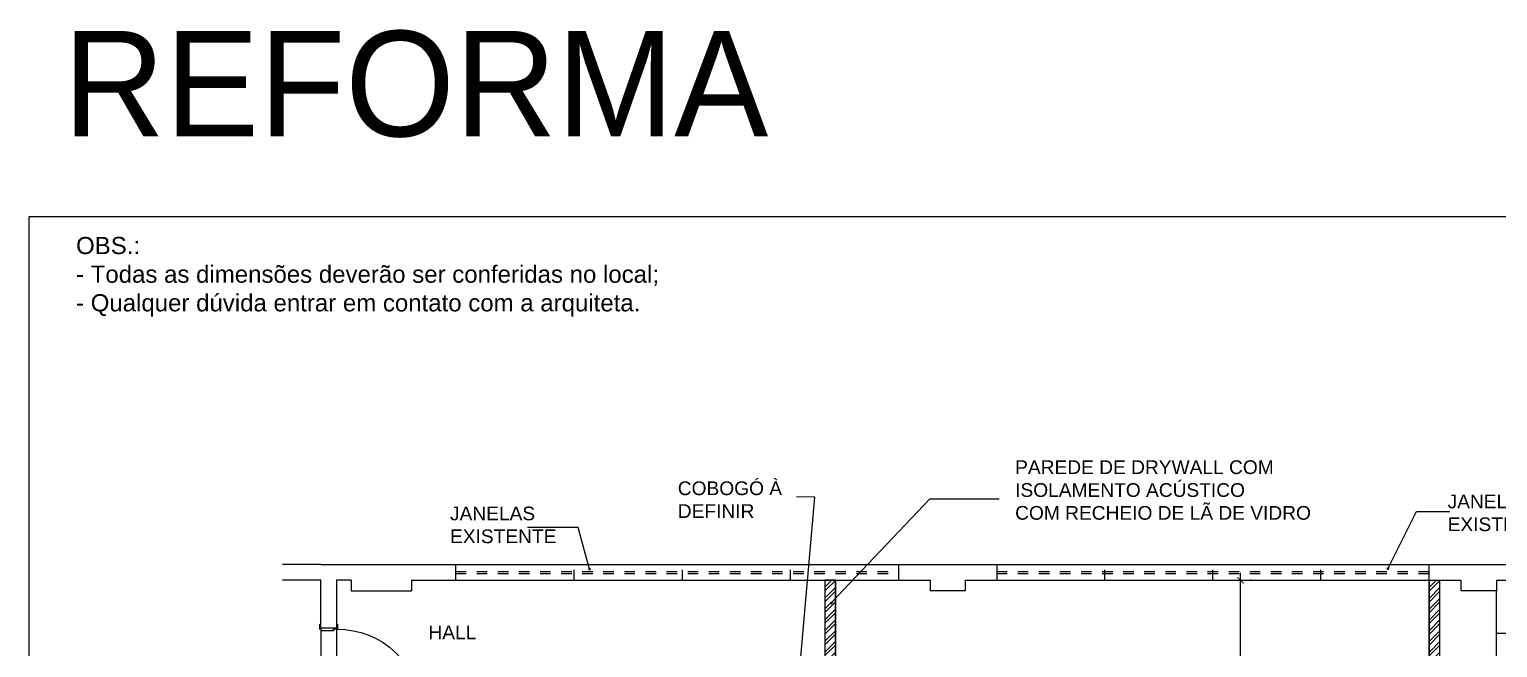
# Model space of a CAD drawing. Header units: millimetres. Extents: x 7034 to 7235, y -465 to -380.
# Drawn here: x 7061.19 to 7075.11, y -385.66 to -379.79 of the extents above; entities that cross this region are included whole.
import ezdxf

# ---------------------------------------------------------------- set-up
doc = ezdxf.new("R2010")
doc.units = ezdxf.units.MM
doc.header["$LTSCALE"] = 0.005
doc.linetypes.add('CONTINUO', pattern=[0])
doc.linetypes.add('DASHED', pattern=[19.05, 12.7, -6.35])
doc.layers.get('0').update_dxf_attribs({"linetype": 'CONTINUO'})
doc.layers.get('DEFPOINTS').update_dxf_attribs({"linetype": 'CONTINUO', "lineweight": 15})
for name, color, linetype in [('0-CONSTRUIR', 1, 'Continuous'), ('0-COTAS', 12, 'Continuous'), ('ARQ-PEITORIAL', 4, 'Continuous'), ('ARQ-TEXTO', 3, 'Continuous'), ('ARQ_ALVENARIA', 6, 'Continuous'), ('ARQ_BLK_ESQUADR', 1, 'Continuous'), ('ARQ_JANELAALTA', 150, 'DASHED'), ('ARQ_TXT_AMBIENTE', 3, 'Continuous'), ('NN_PISO', 8, 'Continuous'), ('PORTA', 2, 'Continuous')]:
    doc.layers.add(name, color=color, linetype=linetype)
doc.layers.add('0-LAYOUT', color=250, linetype='Continuous', lineweight=25)
doc.layers.add('ARQ-TXT-GER', color=250, linetype='Continuous', lineweight=25)
doc.styles.add('50', font='ARIALN.TTF', dxfattribs={"height": 0.1})
doc.styles.add('ARIAL', font='arial.ttf', dxfattribs={"height": 2.5})
doc.styles.add('ARQ', font='arial.ttf', dxfattribs={"width": 0.9})
doc.styles.add('geometric', font='')
doc.styles.get("Standard").update_dxf_attribs({"font": 'arial.ttf'})
doc.styles.get('geometric').set_extended_font_data('Geometr415 Blk BT')
doc.dimstyles.new('1-50', dxfattribs={"dimtxt": 0.12, "dimasz": 0.06, "dimexe": 0.09, "dimexo": 0.1, "dimgap": 0.03, "dimtad": 1, "dimzin": 0, "dimdsep": 46, "dimtxsty": 'ARQ', "dimblk": 'ARCHTICK', "dimcen": 0, "dimdle": 0.07, "dimclrd": 1, "dimclre": 1, "dimclrt": 7, "dimadec": 0, "dimazin": 0, "dimtm": 1e-09, "dimtfac": 1, "dimtofl": 0, "dimtmove": 2, "dimatfit": 3, "dimldrblk": 'ARCHTICK', "dimfxl": 1, "dimtolj": 1, "dimtzin": 0, "dimlwd": -1, "dimlwe": -1, "dimarcsym": 0})
doc.dimstyles.new('50', dxfattribs={"dimscale": 0, "dimtxt": 0.1, "dimasz": 0.025, "dimexe": 0.05, "dimexo": 0.05, "dimgap": 0.01, "dimtad": 1, "dimdec": 0, "dimlfac": 100, "dimzin": 0, "dimdsep": 46, "dimtxsty": '50', "dimblk": 'DOT', "dimcen": 0.02, "dimclrd": 1, "dimclre": 1, "dimclrt": 7, "dimadec": 0, "dimazin": 0, "dimtfac": 1, "dimtdec": 0, "dimtofl": 0, "dimtmove": 2, "dimatfit": 2, "dimldrblk": 'DOT', "dimfxl": 0.05, "dimtolj": 1, "dimtzin": 0, "dimlwd": -1, "dimarcsym": 0})

# ---------------------------------------------------------------- blocks, each defined once
blk = doc.blocks.new('12110333')
at = {"layer": 'PORTA', "color": 1}
for p, q in [((-0.031, 0.746), (0.008, 0.746)), ((-0.031, 0.648), (-0.031, 0.746)), ((-0.017, 0.732), (-0.017, 0.662)), ((0.008, 0.732), (-0.017, 0.732)), ((0.008, 0.774), (0.015, 0.774)), ((0.008, 0.774), (0.008, 0.704)), ((0.008, 0.704), (0.015, 0.704)), ((0.052, 0.774), (0.045, 0.774)), ((0.052, 0.704), (0.045, 0.704)), ((0.052, 0.774), (0.052, 0.704)), ((0.091, 0.746), (0.052, 0.746)), ((0.052, 0.732), (0.077, 0.732)), ((0.077, 0.732), (0.077, 0.662)), ((0.091, 0.648), (0.091, 0.746)), ((-0.017, 0.648), (-0.031, 0.648)), ((-0.017, 0.662), (-0.017, 0.648)), ((-0.017, 0.662), (-0.017, 0.662)), ((0.077, 0.662), (0.077, 0.662)), ((0.077, 0.662), (0.077, 0.648)), ((0.091, 0.648), (0.077, 0.648)), ((0.815, 0), (0.015, 0)), ((0.8, -0.15), (0.03, -0.15))]:
    blk.add_line(p, q, dxfattribs=at)
at = {"layer": 'PORTA'}
for p, q in [((-0.035, 0.005), (-0.035, 0)), ((-0.03, 0.01), (0.01, 0.01)), ((0, 0), (0.015, 0)), ((0.015, 0), (0.015, -0.03)), ((0.815, 0.005), (0.815, 0)), ((0.83, 0), (0.815, 0)), ((0.815, 0), (0.815, -0.03)), ((0.86, 0.01), (0.82, 0.01)), ((0.865, 0.005), (0.865, 0)), ((0.03, -0.03), (0.015, -0.03)), ((0.015, -0.03), (0.03, -0.03)), ((0.03, -0.03), (0.03, -0.15)), ((0.815, -0.03), (0.8, -0.03)), ((0.8, -0.03), (0.815, -0.03)), ((0.8, -0.03), (0.8, -0.15)), ((-0.035, -0.15), (-0.035, -0.15)), ((-0.035, -0.15), (-0.035, -0.155)), ((-0.03, -0.16), (0.01, -0.16)), ((0, -0.15), (0.03, -0.15)), ((0.015, -0.15), (0.015, -0.155)), ((0.83, -0.15), (0.8, -0.15)), ((0.815, -0.15), (0.815, -0.155)), ((0.86, -0.16), (0.82, -0.16)), ((0.865, -0.15), (0.865, -0.155)), ((0.865, -0.15), (0.865, -0.15))]:
    blk.add_line(p, q, dxfattribs=at)
at = {"layer": 'PORTA', "color": 3}
blk.add_lwpolyline([(0.015, 0), (0.015, 0.8), (0.045, 0.8), (0.045, 0)], close=True, dxfattribs=at)
at = {"layer": 'PORTA', "color": 1}
blk.add_arc((0.03, 0.015), 0.785, 358.9053, 88.9053, dxfattribs=at)
at = {"layer": 'PORTA'}
for centre, start, end in [((-0.03, 0.005), 90, 180), ((0.01, 0.005), 0, 90), ((0.82, 0.005), 90, 180), ((0.86, 0.005), 0, 90), ((-0.03, -0.155), 180, 270), ((0.01, -0.155), 270, 0), ((0.82, -0.155), 180, 270), ((0.86, -0.155), 270, 0)]:
    blk.add_arc(centre, 0.005, start, end, dxfattribs=at)
blk = doc.blocks.new('_DOT')
at = {"color": 0, "linetype": 'ByBlock'}
blk.add_line((-0.5, 0), (-1, 0), dxfattribs=at)
at = {"color": 0, "linetype": 'ByBlock', "const_width": 0.5}
blk.add_lwpolyline([(-0.25, 0, 1), (0.25, 0, 1)], format="xyb", close=True, dxfattribs=at)
blk = doc.blocks.new('DOT')
at = {"layer": 'ARQ-TEXTO', "color": 0, "linetype": 'ByBlock'}
blk.add_line((-0.5, 0), (-1, 0), dxfattribs=at)
at = {"layer": 'ARQ-TEXTO', "color": 0, "linetype": 'ByBlock', "const_width": 0.5}
blk.add_lwpolyline([(-0.25, 0, 1), (0.25, 0, 1)], format="xyb", close=True, dxfattribs=at)
blk = doc.blocks.new('_ArchTick')
at = {"color": 0, "linetype": 'ByBlock', "const_width": 0.15}
blk.add_lwpolyline([(-0.5, -0.5), (0.5, 0.5)], dxfattribs=at)
blk = doc.blocks.new('*D187')
at = {"layer": 'DEFPOINTS', "color": 0, "transparency": 16777216}
for p in [(7072.672, -385.02), (7072.672, -385.02), (7072.672, -387.82)]:
    blk.add_point(p, dxfattribs=at)
at = {"layer": 'NN_PISO', "color": 1, "transparency": 16777216}
for p, q in [((7072.672, -387.89), (7072.672, -384.95)), ((7072.772, -385.02), (7072.762, -385.02)), ((7072.772, -387.82), (7072.762, -387.82))]:
    blk.add_line(p, q, dxfattribs=at)
at = {"layer": 'NN_PISO', "color": 1, "transparency": 16777216, "xscale": 0.06, "yscale": 0.06, "zscale": 0.06}
for p, rotation in [((7072.672, -385.02), 90), ((7072.672, -387.82), 270)]:
    blk.add_blockref('_ArchTick', p, dxfattribs=dict(at, rotation=rotation))
at = {"layer": 'NN_PISO', "color": 7, "transparency": 16777216, "insert": (7072.58, -386.42), "char_height": 0.12, "attachment_point": 5, "rotation": 90, "style": 'ARQ'}
blk.add_mtext('\\A1;2.80', dxfattribs=at)

msp = doc.modelspace()

# ---------------------------------------------------------------- hatches: boundary and pattern name
at = {"layer": '0-CONSTRUIR'}
h = msp.add_hatch(dxfattribs=at)
h.set_pattern_fill('ANSI32', color=256, scale=0.0076)
h.paths.add_polyline_path([(7069.629, -387.82), (7068.829, -387.82), (7068.829, -387.92), (7069.629, -387.92)])
h.paths.add_polyline_path([(7068.829, -385.02), (7068.729, -385.02), (7068.729, -387.92), (7068.829, -387.92)])
h = msp.add_hatch(dxfattribs=at)
h.set_pattern_fill('ANSI32', color=256, scale=0.0076)
h.paths.add_polyline_path([(7074.459, -385.02), (7074.559, -385.02), (7074.559, -387.82), (7074.459, -387.82)])

# ---------------------------------------------------------------- linework, layer by layer
msp.add_lwpolyline([(7082.186, -381.57), (7082.186, -396.42), (7061.186, -396.42), (7061.186, -381.57)], close=True)
for points in [[(7068.829, -385.02), (7068.729, -385.02), (7068.729, -387.92), (7068.829, -387.92)], [(7074.459, -385.02), (7074.559, -385.02), (7074.559, -387.82), (7074.459, -387.82)]]:
    msp.add_lwpolyline(points, close=True, dxfattribs=at)
at = {"layer": '0-LAYOUT'}
for p, q in [((7075.099, -387.82), (7075.099, -385.12)), ((7075.099, -385.52), (7080.029, -385.52))]:
    msp.add_line(p, q, dxfattribs=at)
at = {"layer": 'ARQ-PEITORIAL'}
for p, q in [((7068.729, -385.02), (7068.729, -387.92)), ((7068.829, -385.02), (7068.829, -387.92)), ((7074.459, -385.02), (7074.459, -387.82)), ((7074.559, -385.02), (7074.559, -387.82))]:
    msp.add_line(p, q, dxfattribs=at)
at = {"layer": 'ARQ_ALVENARIA'}
for p, q in [((7063.949, -384.87), (7063.588, -384.87)), ((7063.949, -384.87), (7080.179, -384.87)), ((7065.229, -385.02), (7065.229, -384.87)), ((7069.429, -384.87), (7069.429, -385.02)), ((7070.359, -384.87), (7070.359, -385.02)), ((7074.459, -385.02), (7074.459, -384.87)), ((7063.949, -385.02), (7063.588, -385.02)), ((7063.949, -385.47), (7063.949, -385.02)), ((7064.099, -385.02), (7064.099, -385.47)), ((7064.239, -385.02), (7064.099, -385.02)), ((7064.239, -385.02), (7064.239, -385.12)), ((7064.809, -385.02), (7069.729, -385.02)), ((7064.809, -385.02), (7064.809, -385.12)), ((7069.729, -385.02), (7069.729, -385.12)), ((7070.059, -385.02), (7070.359, -385.02)), ((7070.059, -385.02), (7070.059, -385.12)), ((7070.359, -385.02), (7074.459, -385.02)), ((7074.459, -385.02), (7074.759, -385.02)), ((7074.759, -385.02), (7074.759, -385.12)), ((7075.099, -385.02), (7079.749, -385.02)), ((7075.099, -385.02), (7075.099, -385.12)), ((7064.239, -385.12), (7064.809, -385.12)), ((7070.059, -385.12), (7069.729, -385.12)), ((7075.099, -385.12), (7074.759, -385.12)), ((7063.949, -385.47), (7064.099, -385.47))]:
    msp.add_line(p, q, dxfattribs=at)
at = {"layer": 'ARQ_JANELAALTA', "ltscale": 0.5}
for p, q in [((7065.229, -384.935), (7069.429, -384.935)), ((7065.229, -384.955), (7069.429, -384.955)), ((7066.354, -385.02), (7066.354, -384.87)), ((7067.379, -385.02), (7067.379, -384.87)), ((7068.404, -385.02), (7068.404, -384.87)), ((7070.359, -384.935), (7074.459, -384.935)), ((7070.359, -384.955), (7074.459, -384.955)), ((7071.384, -385.02), (7071.384, -384.87)), ((7072.409, -385.02), (7072.409, -384.87)), ((7073.434, -385.02), (7073.434, -384.87))]:
    msp.add_line(p, q, dxfattribs=at)
for p in [(7067.379, -385.02), (7068.404, -385.02), (7071.384, -385.02), (7072.409, -385.02), (7073.434, -385.02)]:
    msp.add_point(p, dxfattribs=at)

# ---------------------------------------------------------------- block references
at = {"layer": 'ARQ_BLK_ESQUADR', "xscale": -1, "rotation": 270}
msp.add_blockref('12110333', (7064.099, -386.3), dxfattribs=at)

# ---------------------------------------------------------------- texts
at = {"layer": 'ARQ-PEITORIAL', "insert": (7061.507, -379.809), "char_height": 1, "attachment_point": 1, "style": 'geometric'}
msp.add_mtext_dynamic_manual_height_columns('REFORMA', width=13.88843, gutter_width=12.5, heights=[0], dxfattribs=at)
at = {"layer": 'ARQ-TXT-GER', "insert": (7061.629, -381.763), "char_height": 0.16293, "width": 6.25452, "attachment_point": 1, "style": 'ARIAL'}
msp.add_mtext('OBS.:\\P- Todas as dimensões deverão ser conferidas no local;\\P- Qualquer dúvida entrar em contato com a arquiteta.', dxfattribs=at)
at = {"layer": 'ARQ_TXT_AMBIENTE', "char_height": 0.13, "attachment_point": 1}
for s, width, gutter_width, heights, insert in [('PAREDE DE DRYWALL COM ISOLAMENTO ACÚSTICO\\PCOM RECHEIO DE LÃ DE VIDRO', 3.31138, 0.972, [1.118], (7070.534, -383.882)), ('COBOGÓ À DEFINIR', 1.35108, 0.972, [1.118], (7067.335, -384.082)), ('JANELAS EXISTENTE', 1.12579, 0, [0.434], (7074.635, -384.207)), ('JANELAS EXISTENTE', 1.12579, 0, [0.434], (7065.175, -384.321)), ('\\pi1.03843;    HALL', 2.72651, 12.5, [0], (7063.73, -385.449))]:
    msp.add_mtext_dynamic_manual_height_columns(s, width=width, gutter_width=gutter_width, heights=heights, dxfattribs=dict(at, insert=insert))

# ---------------------------------------------------------------- dimensions: what is measured, and where the dimension line sits
at = {"layer": 'NN_PISO'}
dim = msp.add_linear_dim(base=(7072.672, -385.02), p1=(7072.672, -387.82), p2=(7072.672, -385.02), angle=90, dimstyle='1-50', dxfattribs=at)
dim.commit()
dim.dimension.update_dxf_attribs({"geometry": '*D187', "text_midpoint": (7072.58, -386.42)})

# ---------------------------------------------------------------- leaders
at = {"layer": '0-COTAS', "color": 0}
for points in [[(7068.284, -388.218), (7068.634, -384.23), (7068.461, -384.229)], [(7068.791, -385.235), (7069.726, -384.248), (7070.382, -384.248)]]:
    msp.add_leader(points, dimstyle='50', override={"dimscale": 1, "dimtad": 0, "dimldrblk": 'DOT'}, dxfattribs=at)
at = {"layer": '0-COTAS'}
for points in [[(7074.069, -384.91), (7074.34, -384.366), (7074.656, -384.366)], [(7066.498, -384.914), (7066.389, -384.518), (7065.91, -384.518)]]:
    msp.add_leader(points, dimstyle='50', override={"dimscale": 1, "dimtad": 0, "dimldrblk": 'DOT'}, dxfattribs=at)

doc.saveas('drawing.dxf')
